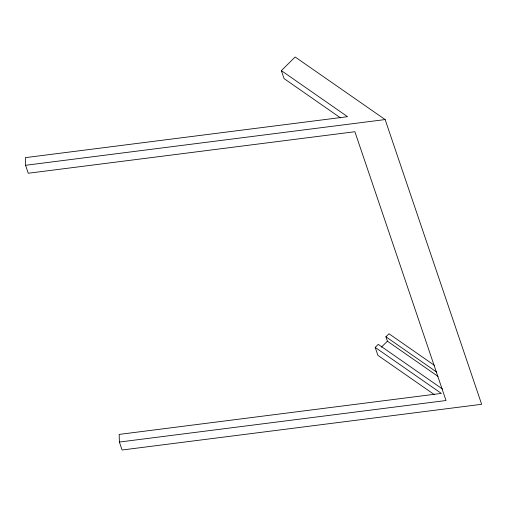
<?xml version="1.0" encoding="UTF-8"?>
<svg xmlns="http://www.w3.org/2000/svg" width="507" height="507" viewBox="0 0 507 507"><rect width="100%" height="100%" fill="white"/><g stroke="black" fill="none" stroke-linecap="round" stroke-linejoin="round"><path stroke-width="0.76" d="M340.501 117.871L284.066 78.591L281.366 70.631L295.15 56.993L385.136 119.57L481.65 404.294L122.079 450.007L119.379 442.047L119.17 434.41L441.35 393.407L375.186 347.39L378.254 344.361L442.503 389.046M437.997 376.371L387.418 341.192L385.916 336.775L388.97 333.752L434.366 365.325M381.391 347.156L387.418 341.192M281.366 70.631L347.536 116.686L25.35 157.645L25.565 165.288L385.136 119.57M119.379 442.047L446.008 400.524L354.887 131.719L28.259 173.248L25.565 165.288M385.916 336.775L436.502 371.954M434.315 394.598L377.88 355.35L375.186 347.39"/></g></svg>
